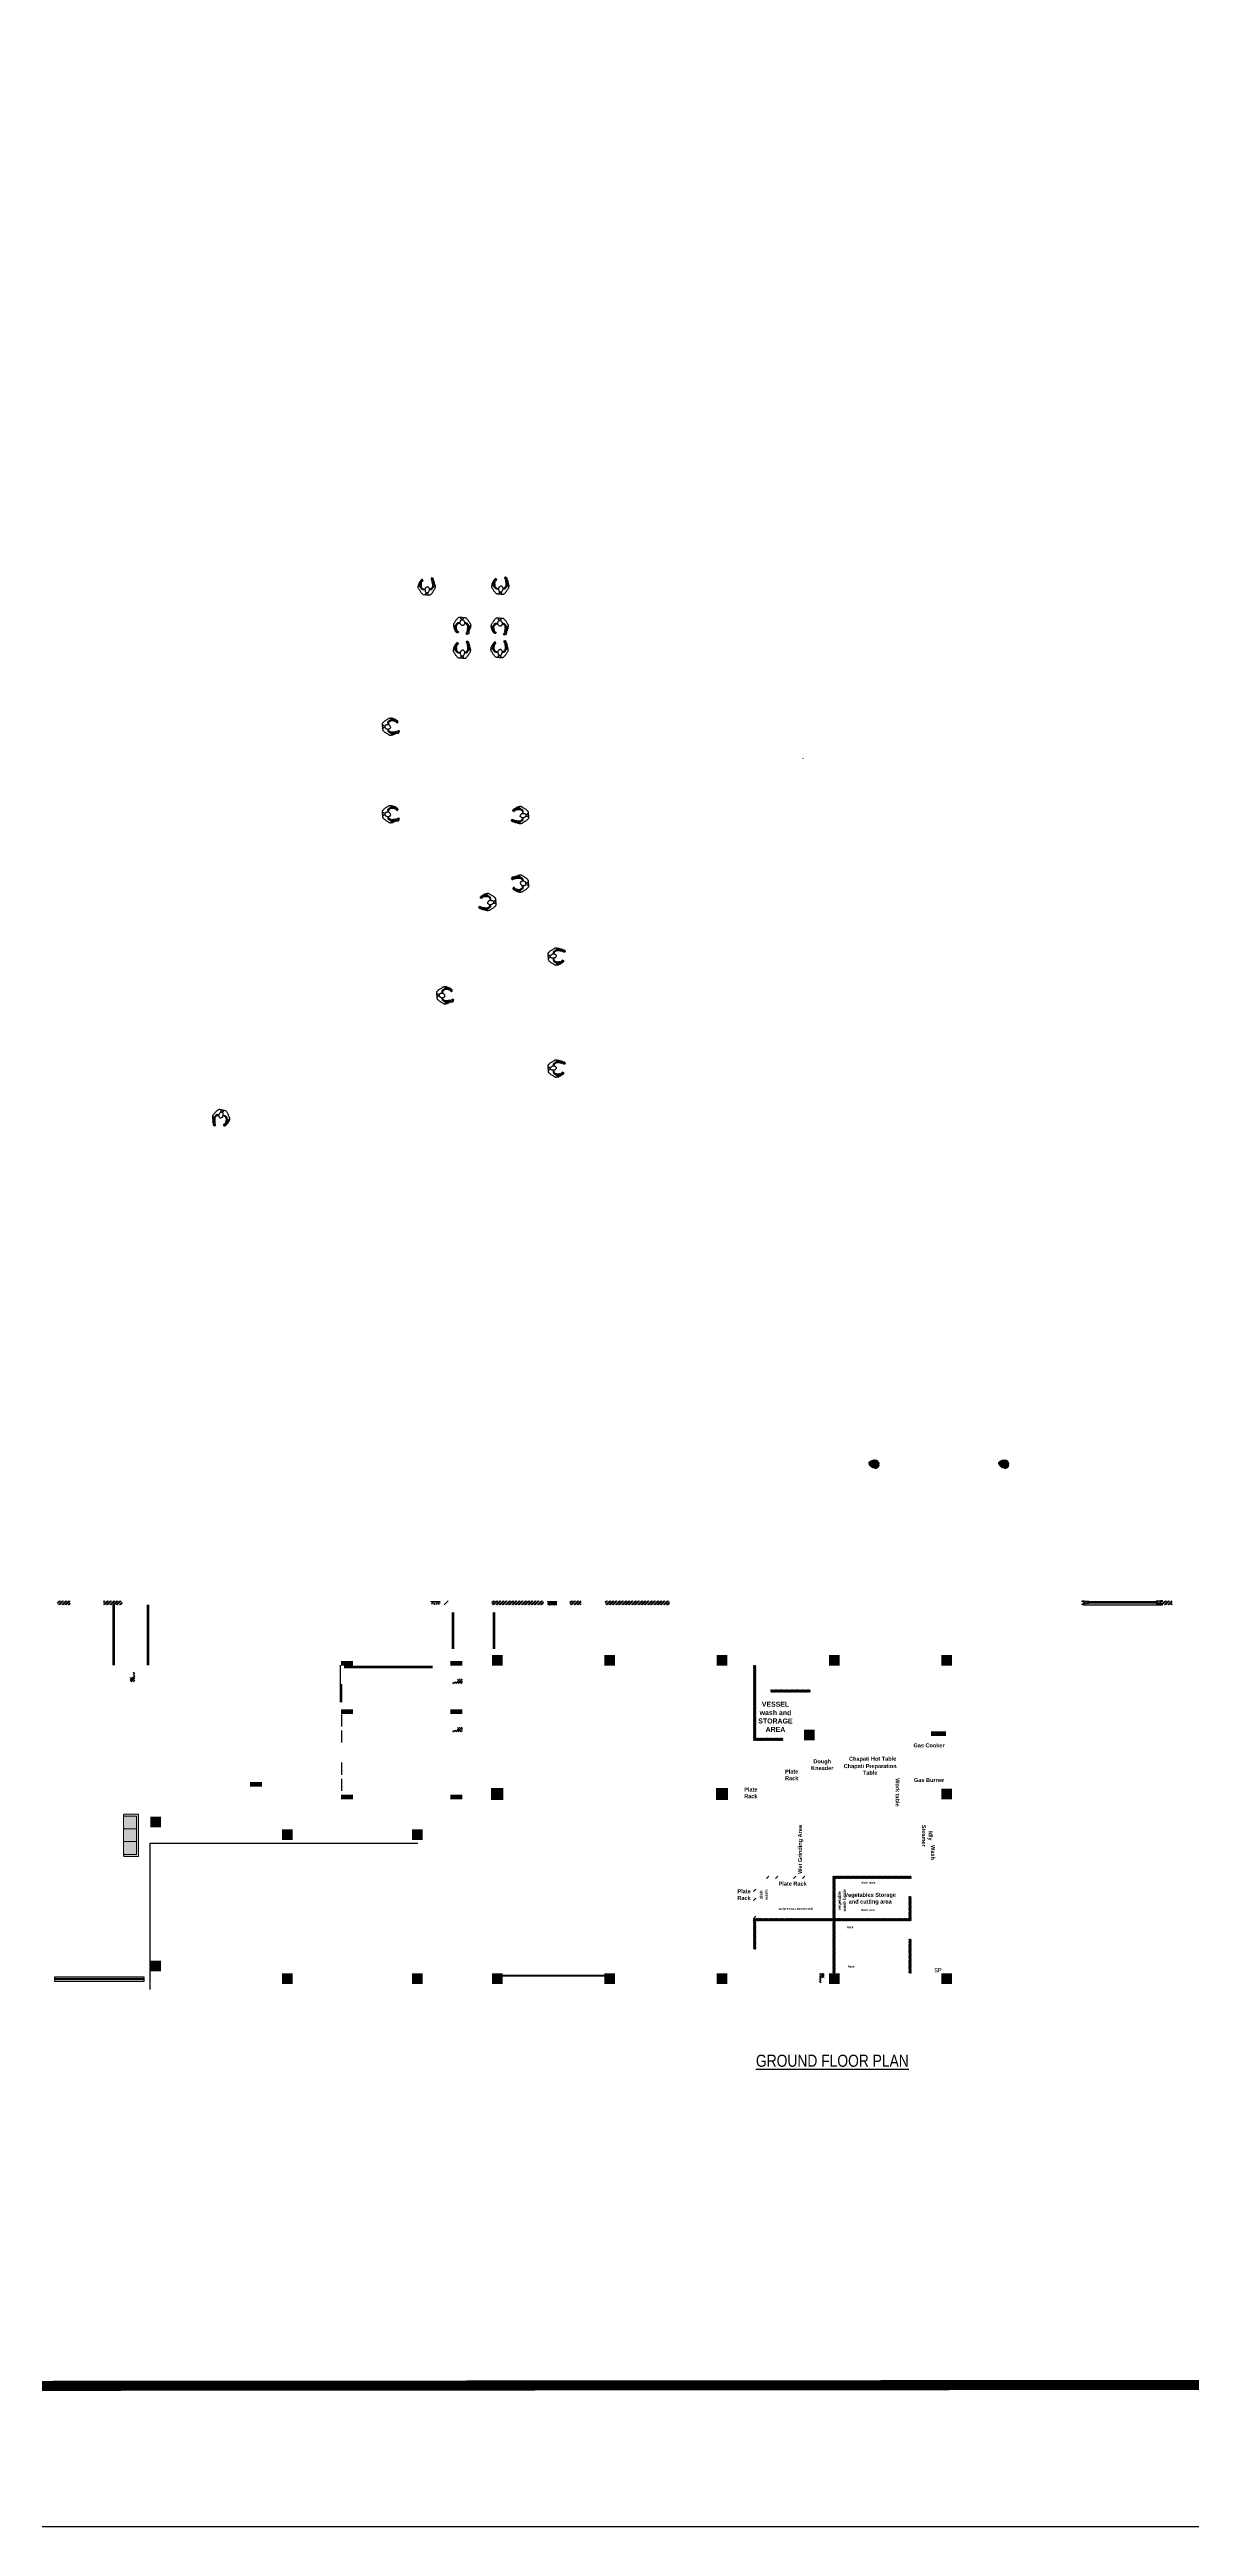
# Model space of a CAD drawing. Header units: feet. Extents: x -99009 to 3252343, y -11094690 to 9035152.
# Drawn here: x 1443116 to 1499888, y -1602159 to -1478993 of the extents above; entities that cross this region are included whole.
import ezdxf

# ---------------------------------------------------------------- set-up
doc = ezdxf.new("R2010")
doc.units = ezdxf.units.FT
for name, color, linetype, lineweight in [('ELEVATION', 2, 'Continuous', 25), ('Maßlinie', 1, 'Continuous', 0), ('PDF_Geometry', 7, 'Continuous', 0), ('PLOT', 1, 'Continuous', 15)]:
    doc.layers.add(name, color=color, linetype=linetype, lineweight=lineweight)
doc.layers.add('FURNITURE', color=7, linetype='Continuous', lineweight=13, true_color=0x595959)
doc.layers.add('HATCH RCC', color=7, linetype='Continuous', lineweight=15, true_color=0x4b4b4b)
for name, color, linetype in [('HATCH', 252, 'Continuous'), ('TEMPLATE', 3, 'Continuous'), ('TEXT', 30, 'Continuous'), ('TEXT DETAILS', 190, 'Continuous'), ('TEXT HEADING', 30, 'Continuous'), ('WALL DIMENSIONS', 40, 'Continuous'), ('WINDOW', 5, 'Continuous')]:
    doc.layers.add(name, color=color, linetype=linetype)
doc.layers.add('HATCH FURNITURE', color=7, linetype='Continuous', true_color=0xf3ece0)
doc.layers.add('HATCH WALL', color=7, linetype='Continuous', true_color=0x7d7d7d)
doc.styles.add('ARIAL NARROW', font='ARIALN.TTF')
doc.styles.get("Standard").update_dxf_attribs({"font": 'GOTHICB.TTF'})
pattern_1 = [(270, (1846000.78, -1481090.11), (12.5, -5e-15), [])]
pattern_2 = [(230, (1895652.37, -1482676.62), (-71.726018, 6.2752135), [7.5, -82.5]), (175, (1895652.37, -1482676.62), (13.875133, -75.219213), [6, -66]), (280.451444, (1895646.39, -1482676.095), (-57.850885, -68.943999), [6.374019, -70.114211]), (226.1842, (1895652.37, -1482696.62), (-106.724133, 16.551928), [11.25, -123.75]), (276.635635, (1895643.48, -1482695.24), (-93.466195, -97.41186), [9.561034, -105.171376]), (171.184164, (1895652.37, -1482696.62), (-93.466195, -97.41186), [9, -99]), (201, (1895642.37, -1482691.62), (-59.690705, 40.261889), [7.5, -82.5]), (146, (1895642.37, -1482691.62), (-24.331533, -72.515005), [6, -66]), (251.451445, (1895637.396, -1482688.26), (-84.022238, -32.253115), [6.374019, -70.114211]), (217.5, (1895652.37, -1482676.618), (-1.2159855, -33.2893854), [0, -65.2, 0, -67, 0, -66.25]), (187.5, (1895652.37, -1482676.618), (-26.3069537, -39.4411712), [0, -38.2, 0, -63.7, 0, -25.25]), (147.5, (1895674.67, -1482676.618), (-53.3822436, 2.2554872), [0, -25, 0, -78, 0, -103.5]), (137.5, (1895684.67, -1482676.62), (-58.318617, -10.010498), [0, -32.5, 0, -51.8, 0, -73.5])]
pattern_3 = [(45, (2036625.61, -1491313.71), (-79.549513, 79.549513), []), (45, (2036678.64, -1491313.71), (-79.549513, 79.549513), [])]
pattern_4 = [(45, (956242.8, -380370), (-673.5192, 673.5192), []), (45, (956691.9, -380370), (-673.5192, 673.5192), [])]

# ---------------------------------------------------------------- blocks, each defined once
blk = doc.blocks.new('CHANNEL')
for points in [[(-50, 100), (0, 100), (0, 0), (-200, 0), (-200, 100), (-150, 100)], [(-129, 50), (-171, 50)], [(-150, 71), (-150, 29)], [(-29, 50), (-71, 50)], [(-50, 71), (-50, 29)]]:
    blk.add_lwpolyline(points)
blk = doc.blocks.new('RS-2')
for points in [[(533906, 122804), (533706, 122804), (533706, 122904), (533906, 122904)], [(537256, 122804), (537456, 122804), (537456, 122904), (537256, 122904)]]:
    blk.add_lwpolyline(points)
blk.add_lwpolyline([(537356, 122829), (537356, 122879), (533806, 122879), (533806, 122829)], close=True)
at = {"layer": 'ELEVATION'}
blk.add_lwpolyline([(533681, 122735), (537481, 122735)], dxfattribs=at)
at = {"layer": 'ELEVATION', "rotation": 90.00000000000006}
blk.add_blockref('CHANNEL', (533681, 122935), dxfattribs=at)
at = {"layer": 'ELEVATION', "xscale": -1, "rotation": 270}
blk.add_blockref('CHANNEL', (537481, 122935), dxfattribs=at)
blk = doc.blocks.new('delnik')
for points in [[(354702, 179020), (354702, 179022), (354705, 179024), (354705, 179026), (354706, 179029), (354707, 179031), (354708, 179035), (354709, 179037), (354712, 179039), (354714, 179042), (354716, 179043), (354722, 179059), (354734, 179065), (354745, 179068), (354759, 179073), (354773, 179081), (354786, 179087), (354804, 179101), (354814, 179098), (354817, 179090), (354821, 179087), (354822, 179083), (354825, 179080), (354828, 179076), (354829, 179065), (354829, 179059), (354830, 179056), (354825, 179049), (354816, 179038), (354813, 179033), (354807, 179029), (354802, 179024), (354799, 179018), (354795, 179014), (354793, 179009), (354791, 179004), (354787, 179001), (354785, 178996), (354782, 178992), (354781, 178990), (354779, 178987), (354778, 178985), (354775, 178982), (354774, 178980), (354771, 178977), (354767, 178973), (354765, 178971), (354762, 178968), (354759, 178967), (354758, 178966), (354756, 178965), (354753, 178964), (354752, 178964), (354750, 178964), (354748, 178966), (354745, 178968), (354745, 178971), (354745, 178972), (354745, 178974), (354746, 178977), (354746, 178980), (354748, 178982), (354749, 178985), (354751, 178987), (354753, 178989), (354756, 178990), (354758, 178992), (354759, 178994), (354760, 178996), (354762, 178999), (354763, 179001), (354764, 179003), (354765, 179006), (354767, 179013), (354766, 179017), (354766, 179020), (354766, 179021), (354765, 179023), (354763, 179025), (354759, 179026), (354757, 179026), (354755, 179026), (354752, 179026), (354751, 179026), (354749, 179026), (354748, 179025), (354744, 179022), (354742, 179020), (354739, 179018), (354737, 179017), (354734, 179016), (354730, 179014), (354728, 179010), (354728, 179007), (354728, 179003), (354728, 179000), (354729, 178995), (354729, 178993), (354729, 178990), (354730, 178987), (354730, 178982), (354730, 178979), (354729, 178977), (354729, 178974), (354727, 178972), (354723, 178973), (354721, 178975), (354719, 178978), (354716, 178981), (354714, 178986), (354712, 178992), (354709, 178999), (354702, 179016), (354702, 179020), (354702, 179020)], [(354706, 179006), (354707, 179009), (354707, 179013), (354708, 179016), (354708, 179018), (354709, 179022), (354710, 179024), (354712, 179028), (354714, 179031), (354715, 179033), (354719, 179036), (354721, 179038), (354723, 179040), (354724, 179043), (354724, 179045)], [(354722, 179059), (354734, 179065), (354748, 179068), (354759, 179073), (354773, 179081), (354787, 179088), (354804, 179101), (354810, 179097), (354811, 179095), (354809, 179095), (354806, 179094), (354803, 179093), (354801, 179093), (354799, 179091), (354796, 179090), (354794, 179087), (354794, 179086), (354792, 179083), (354791, 179081), (354789, 179079), (354763, 179068), (354758, 179067), (354757, 179067), (354755, 179066), (354738, 179061), (354736, 179061), (354734, 179061), (354731, 179060), (354729, 179060), (354727, 179059), (354724, 179059), (354722, 179059), (354722, 179059)], [(354724, 179011), (354728, 179011), (354726, 179015)], [(354728, 178996), (354724, 178994)], [(354748, 179026), (354746, 179030)], [(354751, 178965), (354749, 178966), (354748, 178968), (354749, 178971), (354751, 178973), (354753, 178974), (354756, 178974), (354758, 178973), (354760, 178971), (354762, 178970), (354760, 178967), (354758, 178966), (354756, 178965), (354753, 178964), (354751, 178965), (354751, 178965), (354751, 178965)], [(354759, 178992), (354760, 178989)], [(354767, 179014), (354767, 179015), (354769, 179016), (354769, 179017), (354770, 179017)], [(354785, 179104), (354796, 179107), (354804, 179102), (354813, 179096), (354781, 179085), (354781, 179088), (354780, 179090), (354779, 179094), (354779, 179097), (354779, 179100), (354780, 179102), (354784, 179104), (354785, 179104), (354785, 179104)], [(354800, 179112), (354815, 179119), (354829, 179126), (354844, 179137), (354850, 179136), (354854, 179133), (354859, 179131), (354865, 179127), (354868, 179124), (354874, 179115), (354878, 179105), (354880, 179100), (354880, 179096), (354881, 179091), (354882, 179089), (354883, 179085), (354883, 179079), (354885, 179072), (354883, 179066), (354881, 179064), (354868, 179056), (354853, 179049), (354831, 179040), (354822, 179039), (354827, 179052), (354828, 179059), (354828, 179069), (354823, 179079), (354817, 179090), (354814, 179095), (354808, 179100), (354800, 179104), (354794, 179107), (354792, 179107), (354788, 179105), (354781, 179104), (354788, 179108), (354789, 179108), (354793, 179109), (354796, 179111), (354800, 179112), (354800, 179112)], [(354784, 179105), (354802, 179114), (354828, 179124), (354842, 179133), (354842, 179132), (354842, 179129), (354839, 179125), (354838, 179123), (354837, 179121), (354836, 179118), (354834, 179116), (354832, 179115), (354831, 179112), (354829, 179110), (354828, 179108), (354825, 179105), (354823, 179104), (354821, 179104), (354818, 179104), (354816, 179104), (354815, 179104), (354811, 179105), (354809, 179107), (354807, 179107), (354804, 179108), (354802, 179108), (354800, 179108), (354798, 179105), (354799, 179103), (354795, 179103), (354793, 179104), (354789, 179104), (354787, 179104), (354785, 179105), (354784, 179105), (354784, 179105)], [(354792, 179010), (354801, 179022), (354814, 179042), (354822, 179045), (354802, 179023), (354794, 179014), (354792, 179010), (354792, 179010)], [(355473, 178783), (355473, 178783), (355469, 178734), (355473, 178680), (355470, 178627), (355469, 178621), (355467, 178616), (355459, 178604), (355451, 178591), (355431, 178569), (355406, 178547), (355382, 178526), (355358, 178505), (355330, 178482), (355301, 178463), (355269, 178447), (355238, 178430), (355215, 178414), (355192, 178398), (355168, 178382), (355156, 178370), (355144, 178366), (355122, 178362), (355100, 178359), (355079, 178353), (355063, 178352), (355050, 178353), (355031, 178360), (355012, 178369), (355006, 178370), (354999, 178370), (354980, 178369), (354965, 178370), (354955, 178370), (354948, 178376), (354943, 178381), (354941, 178388), (354921, 178398), (354916, 178401), (354908, 178402), (354889, 178404), (354867, 178406), (354862, 178410), (354856, 178420), (354855, 178433), (354853, 178445), (354851, 178456), (354853, 178468), (354856, 178482), (354860, 178493), (354862, 178505), (354862, 178505)], [(355473, 178783), (355473, 178784), (355469, 178833), (355473, 178886), (355470, 178940), (355469, 178946), (355467, 178950), (355459, 178963), (355451, 178976), (355431, 178998), (355406, 179020), (355382, 179041), (355358, 179062), (355330, 179085), (355301, 179104), (355269, 179120), (355238, 179137), (355215, 179152), (355192, 179169), (355168, 179185), (355156, 179196), (355144, 179201), (355122, 179205), (355100, 179208), (355079, 179214), (355063, 179215), (355050, 179214), (355031, 179207), (355012, 179198), (355006, 179196), (354999, 179196), (354980, 179198), (354965, 179196), (354955, 179196), (354948, 179191), (354943, 179186), (354941, 179179), (354921, 179169), (354916, 179166), (354908, 179165), (354889, 179163), (354867, 179160), (354862, 179157), (354856, 179147), (354855, 179134), (354855, 179133)], [(354884, 178511), (354891, 178511), (354898, 178510), (354905, 178510), (354909, 178509), (354915, 178507), (354923, 178505), (354954, 178499), (354977, 178502), (355000, 178504), (355030, 178500), (355041, 178500), (355048, 178504), (355055, 178507), (355063, 178510), (355071, 178509), (355079, 178507), (355098, 178522), (355112, 178540), (355135, 178555), (355156, 178571), (355172, 178604), (355182, 178644), (355189, 178644), (355199, 178643), (355199, 178626), (355199, 178613), (355203, 178591), (355206, 178572), (355201, 178554), (355188, 178535), (355175, 178524), (355163, 178514), (355136, 178499), (355121, 178492), (355107, 178482), (355093, 178473), (355079, 178463), (355069, 178453), (355062, 178441), (355055, 178430), (355050, 178418), (355043, 178410), (355037, 178404), (355029, 178402), (355016, 178406), (355014, 178411), (355019, 178418), (355023, 178425), (355027, 178432), (355031, 178437), (355034, 178444), (355038, 178449), (355042, 178456), (355045, 178462), (355048, 178468), (355042, 178471), (355036, 178474), (355022, 178474), (355012, 178474), (355004, 178471), (354995, 178466), (354988, 178453), (354983, 178447), (354977, 178441), (354969, 178433), (354958, 178427), (354949, 178420), (354950, 178442), (354954, 178459), (354962, 178473), (354980, 178485), (354965, 178488), (354950, 178490), (354929, 178491), (354923, 178486), (354912, 178478), (354893, 178467), (354886, 178471), (354879, 178467), (354875, 178467), (354872, 178474), (354877, 178493), (354871, 178503), (354864, 178504), (354860, 178505), (354867, 178507), (354872, 178509), (354879, 178510), (354884, 178511), (354884, 178511)], [(354862, 178505), (354868, 178503), (354929, 178490), (354955, 178490), (354980, 178485), (354962, 178473), (354954, 178460), (354950, 178442), (354949, 178420), (354969, 178433), (354986, 178450), (355000, 178470), (355021, 178475), (355036, 178474), (355049, 178468), (355044, 178460), (355040, 178453), (355035, 178445), (355031, 178438), (355028, 178419), (355033, 178412), (355030, 178414), (355037, 178412), (355049, 178418), (355058, 178437), (355070, 178453), (355087, 178470), (355109, 178483), (355156, 178522), (355193, 178567), (355199, 178596), (355200, 178644), (355200, 178646)], [(354873, 179058), (354879, 179057), (354884, 179056), (354884, 179056)], [(354884, 179056), (354891, 179056), (354898, 179057), (354905, 179057), (354909, 179058), (354915, 179059), (354923, 179062), (354954, 179068), (354977, 179065), (355000, 179063), (355030, 179066), (355041, 179066), (355048, 179063), (355055, 179059), (355063, 179057), (355071, 179058), (355079, 179059), (355098, 179044), (355112, 179027), (355135, 179012), (355156, 178996), (355172, 178963), (355182, 178922), (355189, 178922), (355199, 178924), (355199, 178941), (355199, 178954), (355203, 178976), (355206, 178994), (355201, 179013), (355188, 179032), (355175, 179043), (355163, 179053), (355136, 179068), (355121, 179075), (355107, 179085), (355093, 179094), (355079, 179104), (355069, 179114), (355062, 179126), (355055, 179137), (355050, 179149), (355043, 179157), (355037, 179163), (355029, 179165), (355016, 179160), (355014, 179156), (355019, 179149), (355023, 179142), (355027, 179135), (355031, 179130), (355034, 179123), (355038, 179118), (355042, 179111), (355045, 179105), (355048, 179099), (355042, 179095), (355036, 179093), (355022, 179093), (355012, 179093), (355004, 179095), (354995, 179101), (354988, 179114), (354983, 179120), (354977, 179126), (354969, 179134), (354958, 179140), (354949, 179147), (354950, 179124), (354954, 179108), (354962, 179094), (354980, 179082), (354965, 179079), (354950, 179077), (354929, 179076), (354923, 179080), (354912, 179088), (354893, 179100), (354886, 179095), (354880, 179100)], [(354884, 179067), (354929, 179077), (354955, 179077), (354980, 179082), (354962, 179094), (354954, 179107), (354950, 179124), (354949, 179147), (354969, 179134), (354986, 179116), (355000, 179097), (355021, 179092), (355036, 179093), (355049, 179099), (355044, 179107), (355040, 179114), (355035, 179122), (355031, 179129), (355028, 179148), (355033, 179155), (355030, 179152), (355037, 179155), (355049, 179149), (355058, 179130), (355070, 179114), (355087, 179097), (355109, 179084), (355156, 179044), (355193, 179000), (355199, 178971), (355200, 178922), (355198, 178873)], [(355135, 178856), (355147, 178865), (355161, 178870), (355192, 178873), (355223, 178871), (355254, 178870), (355279, 178864), (355290, 178861), (355304, 178858), (355316, 178852), (355324, 178848), (355332, 178839), (355341, 178828), (355346, 178814), (355350, 178801), (355352, 178787), (355354, 178771), (355353, 178756), (355351, 178741), (355347, 178728), (355340, 178715), (355329, 178706), (355312, 178695), (355284, 178678), (355272, 178672), (355254, 178664), (355243, 178657), (355236, 178654), (355225, 178649), (355202, 178646), (355179, 178647), (355156, 178652), (355136, 178662), (355127, 178670), (355117, 178682), (355095, 178695), (355084, 178706), (355076, 178712), (355070, 178720), (355067, 178727), (355066, 178736), (355078, 178777), (355091, 178802), (355101, 178815), (355113, 178829), (355124, 178845), (355135, 178856), (355135, 178856)], [(355469, 178874), (355467, 178871), (355464, 178869), (355460, 178867), (355455, 178863), (355449, 178860), (355444, 178856), (355437, 178853), (355430, 178850), (355424, 178847), (355417, 178844), (355411, 178840), (355405, 178838), (355401, 178835), (355397, 178834), (355394, 178833), (355391, 178832), (355396, 178833), (355398, 178833), (355402, 178833), (355405, 178834), (355410, 178834), (355413, 178835), (355418, 178835), (355421, 178837), (355426, 178837), (355430, 178838), (355433, 178838), (355437, 178838), (355440, 178839), (355442, 178839), (355444, 178839), (355446, 178839), (355448, 178839), (355452, 178840), (355455, 178841), (355459, 178842), (355461, 178845), (355462, 178846), (355464, 178848), (355466, 178850), (355467, 178853), (355468, 178855), (355468, 178859), (355469, 178861), (355469, 178864), (355469, 178867), (355469, 178870), (355469, 178874), (355469, 178874)], [(355469, 178693), (355467, 178695), (355464, 178698), (355460, 178700), (355455, 178704), (355449, 178707), (355444, 178711), (355437, 178714), (355430, 178716), (355424, 178720), (355417, 178723), (355411, 178727), (355405, 178729), (355401, 178731), (355397, 178733), (355394, 178734), (355391, 178735), (355396, 178734), (355398, 178734), (355402, 178734), (355405, 178733), (355410, 178733), (355413, 178731), (355418, 178731), (355421, 178730), (355426, 178730), (355430, 178729), (355433, 178729), (355437, 178729), (355440, 178728), (355442, 178728), (355444, 178728), (355446, 178728), (355448, 178728), (355452, 178727), (355455, 178726), (355459, 178724), (355461, 178722), (355462, 178721), (355464, 178719), (355466, 178716), (355467, 178714), (355468, 178712), (355468, 178708), (355469, 178706), (355469, 178702), (355469, 178700), (355469, 178697), (355469, 178693), (355469, 178693)], [(354626, 178548), (354629, 178549), (354639, 178547), (354653, 178545), (354667, 178543), (354680, 178545), (354680, 178548), (354667, 178551), (354655, 178554), (354647, 178557), (354645, 178561), (354646, 178563), (354649, 178571), (354654, 178572), (354661, 178570), (354676, 178569), (354694, 178567), (354712, 178560), (354688, 178459), (354681, 178454), (354676, 178456), (354670, 178460), (354665, 178464), (354660, 178468), (354656, 178474), (354658, 178484), (354658, 178486), (354648, 178492), (354644, 178496), (354639, 178499), (354637, 178504), (354638, 178512), (354642, 178513), (354648, 178514), (354661, 178514), (354662, 178519), (354663, 178522), (354658, 178524), (354651, 178525), (354645, 178528), (354632, 178531), (354625, 178534), (354624, 178536), (354624, 178540), (354626, 178548), (354626, 178548)], [(354678, 178536), (354688, 178545), (354688, 178553), (354692, 178560), (354697, 178562), (354712, 178560), (354714, 178557), (354717, 178555), (354719, 178554), (354721, 178554), (354724, 178553), (354727, 178551), (354731, 178550), (354747, 178541), (354762, 178531), (354783, 178514), (354776, 178497), (354769, 178479), (354764, 178462), (354761, 178442), (354740, 178447), (354727, 178450), (354709, 178452), (354695, 178453), (354690, 178453), (354687, 178453), (354682, 178453), (354678, 178455), (354669, 178464), (354667, 178470), (354668, 178476), (354671, 178482), (354666, 178493), (354666, 178503), (354667, 178511), (354671, 178515), (354675, 178520), (354673, 178526), (354675, 178532), (354678, 178536), (354678, 178536)], [(354833, 178418), (354840, 178416), (354847, 178414), (354853, 178414), (354857, 178418), (354856, 178423), (354855, 178428), (354853, 178434), (354851, 178440), (354851, 178447), (354851, 178452), (354851, 178459), (354851, 178464), (354853, 178471), (354854, 178475), (354855, 178481), (354856, 178486), (354858, 178492), (354858, 178493), (354858, 178493), (354858, 178493), (354860, 178497), (354860, 178503), (354851, 178504), (354849, 178506), (354842, 178509), (354836, 178509), (354828, 178506), (354820, 178505), (354808, 178507), (354804, 178510), (354799, 178512), (354793, 178514), (354788, 178515), (354785, 178514), (354783, 178512), (354781, 178509), (354777, 178499), (354774, 178491), (354770, 178482), (354768, 178474), (354766, 178464), (354763, 178455), (354762, 178446), (354762, 178444), (354761, 178441), (354761, 178438), (354762, 178434), (354766, 178433), (354768, 178433), (354771, 178433), (354776, 178433), (354778, 178434), (354781, 178433), (354783, 178433), (354791, 178433), (354797, 178432), (354804, 178430), (354810, 178428), (354815, 178426), (354821, 178424), (354827, 178421), (354829, 178420), (354832, 178419), (354833, 178418), (354833, 178418)], [(354857, 178496), (354853, 178503), (354846, 178507), (354843, 178509), (354840, 178509), (354831, 178507), (354822, 178506), (354813, 178506), (354805, 178509), (354800, 178512), (354795, 178514), (354789, 178514), (354784, 178512), (354788, 178520), (354791, 178522), (354798, 178522), (354805, 178520), (354814, 178519), (354824, 178519), (354833, 178519), (354841, 178518), (354850, 178514), (354857, 178510), (354860, 178503), (354857, 178496), (354857, 178496)]]:
    blk.add_lwpolyline(points)
blk = doc.blocks.new('25')
at = {"layer": 'HATCH FURNITURE'}
h = blk.add_hatch(color=256, dxfattribs=at)
h.dxf.hatch_style = 1
h.paths.add_polyline_path([(0, -950), (-600, -950, 0.4142136), (-650, -1000, 0.4142136), (-600, -1050), (100, -1050), (100, 1050), (-600, 1050, 0.4142136), (-650, 1000, 0.4142136), (-600, 950), (0, 950), (0, 317), (0, -317)])
h.paths.add_polyline_path([(0, 950), (-600, 950, 0.4142136), (-650, 900), (-650, 367, 0.4142136), (-600, 317), (0, 317)])
h.paths.add_polyline_path([(0, 317), (-600, 317, 0.4142136), (-650, 267), (-650, -267, 0.4142136), (-600, -317), (0, -317)])
h.paths.add_polyline_path([(0, -317), (-600, -317, 0.4142136), (-650, -367), (-650, -900, 0.4142136), (-600, -950), (0, -950)])
at = {"layer": 'FURNITURE', "ltscale": 30}
for points in [[(100, -1050), (100, 1050), (-600, 1050, 0.4142136), (-650, 1000), (-650, 1000, 0.4142136), (-600, 950), (0, 950), (0, -950)], [(0, 950), (0, -950), (-600, -950, 0.4142136), (-650, -1000), (-650, -1000, 0.4142136), (-600, -1050), (100, -1050), (100, 974)]]:
    blk.add_lwpolyline(points, format="xyb", dxfattribs=at)
for points in [[(0, 317), (-600, 317, -0.4142136), (-650, 367), (-650, 900, -0.4142136), (-600, 950), (0, 950)], [(0, -317), (-600, -317, -0.4142136), (-650, -267), (-650, 267, -0.4142136), (-600, 317), (0, 317)], [(0, -950), (-600, -950, -0.4142136), (-650, -900), (-650, -367, -0.4142136), (-600, -317), (0, -317)]]:
    blk.add_lwpolyline(points, format="xyb", close=True, dxfattribs=at)

msp = doc.modelspace()

# ---------------------------------------------------------------- hatches: boundary and pattern name
at = {"layer": 'HATCH'}
h = msp.add_hatch(dxfattribs=at)
h.set_pattern_fill('ANSI31', color=256, scale=100, angle=135)
h.set_pattern_definition(pattern_1)
h.paths.add_polyline_path([(1462081.26414, -1556176.14457), (1462531.26414, -1556176.14457), (1462531.26414, -1556151.14457), (1462081.26414, -1556151.14457)])
h = msp.add_hatch(dxfattribs=at)
h.set_pattern_fill('ANSI31', color=256, scale=100, angle=45)
h.set_pattern_definition(pattern_1)
h.paths.add_polyline_path([(1468331.26414, -1556176.14457), (1467881.26414, -1556176.14457), (1467881.26414, -1556151.14457), (1468331.26414, -1556151.14457)])
h = msp.add_hatch(dxfattribs=at)
h.set_pattern_fill('ANSI31', color=256, scale=500)
h.set_pattern_definition([(45, (1490064.7, -1185909.746), (-44.194174, 44.194174), [])])
h.paths.add_polyline_path([(1447124.01008, -1560163.57056), (1447361.52386, -1560163.57056), (1447361.52386, -1559674.65899), (1447274.01008, -1559674.65899), (1447274.01008, -1559928.59119), (1447124.01008, -1559928.59119)])
h = msp.add_hatch(dxfattribs=at)
h.set_pattern_fill('ANSI31', color=256, scale=500, angle=270)
h.set_pattern_definition([(135, (1089387.25, -1517372.455), (-44.194174, -44.194174), [])])
h.paths.add_polyline_path([(1463641.07363, -1560013.14788), (1463641.07363, -1560250.66165), (1463152.16205, -1560250.66165), (1463152.16205, -1560163.14788), (1463406.09425, -1560163.14788), (1463406.09425, -1560013.14788)])
h = msp.add_hatch(dxfattribs=at)
h.set_pattern_fill('ANSI31', color=256, scale=500, angle=270)
h.set_pattern_definition([(135, (1089387.25, -1519772.45), (-44.194174, -44.194174), [])])
h.paths.add_polyline_path([(1463641.07363, -1562413.14227), (1463641.07363, -1562650.65604), (1463152.16205, -1562650.65604), (1463152.16205, -1562563.14227), (1463406.09425, -1562563.14227), (1463406.09425, -1562413.14227)])
h = msp.add_hatch(dxfattribs=at)
h.set_pattern_fill('ANSI31', color=256, scale=500, angle=180)
h.set_pattern_definition([(225, (1438692.485, -1948276.675), (44.194174, -44.194174), [])])
h.paths.add_polyline_path([(1481633.17769, -1574646.26884), (1481395.66391, -1574646.26884), (1481395.66391, -1575135.18042), (1481483.17769, -1575135.18042), (1481483.17769, -1574881.24822), (1481633.17769, -1574881.24822)])
at = {"layer": 'HATCH WALL'}
h = msp.add_hatch(dxfattribs=at)
h.set_pattern_fill('ANSI32', color=252, scale=300)
h.set_pattern_definition(pattern_3)
h.paths.add_polyline_path([(1443518.35922, -1556126.07809), (1444137.92794, -1556126.07809), (1444137.92794, -1556326.09856), (1443518.35922, -1556326.09856)])
h.paths.add_polyline_path([(1445798.00932, -1556326.09856), (1446718.50932, -1556326.12156), (1446718.50932, -1556126.16757), (1445798.00932, -1556126.14457)])
h = msp.add_hatch(dxfattribs=at)
h.set_pattern_fill('ANSI32', color=256, scale=300, angle=360, style=0)
h.set_pattern_definition([(45, (956242.8, -380370), (-2020.5576, 2020.5576), []), (45, (957590, -380370), (-2020.5576, 2020.5576), [])])
edge = h.paths.add_edge_path()
edge.add_line((1463306.09425, -1556326.14457), (1463306.09425, -1556126.14457))
edge.add_line((1463306.09425, -1556126.15215), (1462731.26414, -1556126.14457))
edge.add_line((1462731.26414, -1556126.14457), (1462731.26414, -1556326.14457))
edge.add_line((1462731.26414, -1556326.14457), (1463306.09425, -1556326.14457))
h = msp.add_hatch(dxfattribs=at)
h.set_pattern_fill('ANSI32', color=256, scale=300, angle=360, style=0)
h.set_pattern_definition([(45, (2461894.9, -1566352.34), (-79.549513, 79.549513), []), (45, (2461947.93, -1566352.34), (-79.549513, 79.549513), [])])
h.paths.add_polyline_path([(1467681.26414, -1556126.14457), (1465106.09425, -1556126.14457), (1465106.09425, -1556326.14457), (1467681.26414, -1556326.14457)])
h = msp.add_hatch(dxfattribs=at)
h.set_pattern_fill('ANSI32', color=252, scale=300)
h.set_pattern_definition(pattern_3)
h.paths.add_polyline_path([(1469541.13112, -1556326.09856), (1468981.25998, -1556326.09856), (1468981.25998, -1556126.03208), (1469541.13112, -1556126.03208)])
h.paths.add_polyline_path([(1473931.09842, -1556326.09856), (1470741.13112, -1556326.09856), (1470741.13112, -1556126.03208), (1473931.09842, -1556126.03208)])
h = msp.add_hatch(dxfattribs=at)
h.set_pattern_fill('ANSI32', color=256, scale=300, style=0)
h.set_pattern_definition([(45, (1417594.09, -1429818.1), (-79.54951, 79.54951), []), (45, (1417647.13, -1429818.1), (-79.54951, 79.54951), [])])
h.paths.add_polyline_path([(1498456.09425, -1556326.09856), (1498931.01347, -1556326.03207), (1498931.01347, -1556126.03207), (1498456.09425, -1556126.09856)])
at = {"layer": 'HATCH WALL', "true_color": 0xff2929}
h = msp.add_hatch(dxfattribs=at)
h.set_pattern_fill('ANSI32', color=20, scale=100)
h.set_pattern_definition([(45, (1220652.822, -1324146.27), (-26.5165043, 26.5165043), []), (45, (1220670.5, -1324146.27), (-26.5165043, 26.5165043), [])])
h.paths.add_polyline_path([(1482175.83838, -1572051.16672), (1485960.77825, -1572051.16428), (1485960.77417, -1571936.16428), (1485960.78156, -1570835.99932), (1485845.78156, -1570835.99932), (1485845.77417, -1571936.16435), (1482175.83838, -1571936.16672), (1482175.83838, -1569936.2136), (1485960.77478, -1569936.22666), (1485960.77478, -1569821.22666), (1482060.83838, -1569821.2132), (1482060.83838, -1571936.16703), (1478115.40269, -1571936.16506), (1478115.39533, -1573451.15228), (1478230.39812, -1573451.15228), (1478230.40493, -1572051.1651), (1482060.83838, -1572051.16703), (1482060.83838, -1574651.14899), (1482175.83838, -1574651.14899)])
h.paths.add_polyline_path([(1485961.09576, -1572951.27343), (1485846.09576, -1572951.27343), (1485846.11278, -1574651.21921), (1485961.08776, -1574651.23141)])
h.paths.add_polyline_path([(1478230.40398, -1562955.90285), (1478230.41208, -1559350.98825), (1478115.41208, -1559350.98825), (1478115.39841, -1563070.90285), (1478230.39841, -1563070.90285), (1478230.40372, -1563070.90285), (1479581.14703, -1563070.91855), (1479581.14703, -1562955.91855)])
h.paths.add_polyline_path([(1480931.4741, -1560666.13225), (1480931.47481, -1560551.13225), (1478980.68119, -1560551.11148), (1478980.68119, -1560666.11148)])
h = msp.add_hatch(dxfattribs=at)
h.set_pattern_fill('ANSI32', color=20, scale=100)
h.set_pattern_definition(pattern_4)
edge = h.paths.add_edge_path()
edge.add_line((1478230.40258, -1571936.15896), (1478230.41058, -1569821.19978))
edge.add_line((1478230.41058, -1569821.19978), (1478115.41058, -1569821.19978))
edge.add_line((1478115.41058, -1569821.19978), (1478115.4276, -1571936.15286))
edge.add_line((1478115.4276, -1571936.15286), (1478115.40269, -1571936.15286))
edge.add_line((1478115.40269, -1571936.15286), (1478230.40258, -1571936.16506))
edge.add_line((1478230.40258, -1571936.16506), (1478230.42698, -1571936.16506))
h = msp.add_hatch(dxfattribs=at)
h.set_pattern_fill('ANSI32', color=20, scale=100)
h.set_pattern_definition(pattern_4)
edge = h.paths.add_edge_path()
edge.add_line((1480860.83837, -1569821.20778), (1478230.41058, -1569821.19978))
edge.add_line((1478230.41058, -1569821.19978), (1478230.41058, -1569936.19978))
edge.add_line((1478230.41058, -1569936.19978), (1480860.82617, -1569936.18809))
at = {"layer": 'Maßlinie', "lineweight": -2}
h = msp.add_hatch(dxfattribs=at)
h.set_pattern_fill('AR-PARQ1', color=187, scale=5, angle=270)
h.set_pattern_definition([(360, (1504370.483, -1475903.69), (60, 60), [60, -60]), (360, (1504370.483, -1475913.69), (60, 60), [60, -60]), (360, (1504370.483, -1475923.69), (60, 60), [60, -60]), (360, (1504370.483, -1475933.69), (60, 60), [60, -60]), (360, (1504370.483, -1475943.69), (60, 60), [60, -60]), (360, (1504370.483, -1475953.69), (60, 60), [60, -60]), (360, (1504370.483, -1475963.69), (60, 60), [60, -60]), (270, (1504430.483, -1475903.69), (-60, -60), [60, -60]), (270, (1504440.483, -1475903.69), (-60, -60), [60, -60]), (270, (1504450.483, -1475903.69), (-60, -60), [60, -60]), (270, (1504460.483, -1475903.69), (-60, -60), [60, -60]), (270, (1504470.483, -1475903.69), (-60, -60), [60, -60]), (270, (1504480.483, -1475903.69), (-60, -60), [60, -60]), (270, (1504490.483, -1475903.69), (-60, -60), [60, -60])])
edge = h.paths.add_edge_path()
edge.add_spline(control_points=[(1483878.18221, -1549373.25096), (1483927.26691, -1549424.83575), (1484032.35769, -1549535.27922), (1484364.11171, -1549562.82716), (1484369.09928, -1549135.58122), (1484051.20647, -1549094.34993), (1483787.72182, -1549254.85099), (1483862.10251, -1549352.20489), (1483878.18221, -1549373.25096)], knot_values=[0, 0, 0, 0, 214.8577025376, 460.0121905542, 766.9074045538, 1038.4067880721, 1304.2597846117, 1377.5833442178, 1377.5833442178, 1377.5833442178, 1377.5833442178], degree=3, periodic=0)
h = msp.add_hatch(dxfattribs=at)
h.set_pattern_fill('AR-PARQ1', color=187, scale=5, angle=270)
h.set_pattern_definition([(360, (1510820.483, -1475903.69), (60, 60), [60, -60]), (360, (1510820.483, -1475913.69), (60, 60), [60, -60]), (360, (1510820.483, -1475923.69), (60, 60), [60, -60]), (360, (1510820.483, -1475933.69), (60, 60), [60, -60]), (360, (1510820.483, -1475943.69), (60, 60), [60, -60]), (360, (1510820.483, -1475953.69), (60, 60), [60, -60]), (360, (1510820.483, -1475963.69), (60, 60), [60, -60]), (270, (1510880.483, -1475903.69), (-60, -60), [60, -60]), (270, (1510890.483, -1475903.69), (-60, -60), [60, -60]), (270, (1510900.483, -1475903.69), (-60, -60), [60, -60]), (270, (1510910.483, -1475903.69), (-60, -60), [60, -60]), (270, (1510920.483, -1475903.69), (-60, -60), [60, -60]), (270, (1510930.483, -1475903.69), (-60, -60), [60, -60]), (270, (1510940.483, -1475903.69), (-60, -60), [60, -60])])
edge = h.paths.add_edge_path()
edge.add_spline(control_points=[(1490328.18221, -1549373.25096), (1490377.26691, -1549424.83575), (1490482.35769, -1549535.27922), (1490814.11171, -1549562.82716), (1490819.09928, -1549135.58122), (1490501.20647, -1549094.34993), (1490237.72182, -1549254.85099), (1490312.10251, -1549352.20489), (1490328.18221, -1549373.25096)], knot_values=[0, 0, 0, 0, 214.8577025376, 460.0121905542, 766.9074045538, 1038.4067880721, 1304.2597846117, 1377.5833442178, 1377.5833442178, 1377.5833442178, 1377.5833442178], degree=3, periodic=0)
at = {"layer": 'PDF_Geometry', "lineweight": 25}
h = msp.add_hatch(dxfattribs=at)
h.set_pattern_fill('ANSI31', color=187)
h.set_pattern_definition([(45, (1484655.29096, -1517498.4957), (-0.0883883476, 0.0883883476), [])])
h.paths.add_polyline_path([(1480581.47604, -1514018.00152), (1480581.47604, -1514022.00152), (1480585.47604, -1514022.00152)])
h.paths.add_polyline_path([(1480581.47604, -1514242.00152), (1480585.47604, -1514238.00152), (1480581.47604, -1514238.00152)])
h = msp.add_hatch(dxfattribs=at)
h.set_pattern_fill('ANSI31', color=187)
h.set_pattern_definition([(45, (1484655.29096, -1523648.4957), (-0.0883883476, 0.0883883476), [])])
h.paths.add_polyline_path([(1480581.47604, -1520168.00152), (1480581.47604, -1520172.00152), (1480585.47604, -1520172.00152)])
h.paths.add_polyline_path([(1480581.47604, -1520392.00152), (1480585.47604, -1520388.00152), (1480581.47604, -1520388.00152)])
at = {"layer": 'WALL DIMENSIONS'}
h = msp.add_hatch(dxfattribs=at)
h.set_pattern_fill('AR-CONC', color=252, scale=10, angle=180)
h.set_pattern_definition(pattern_2)
h.paths.add_polyline_path([(1462531.26414, -1556326.14457), (1462081.26414, -1556326.14457), (1462081.26414, -1556176.14457), (1462531.26414, -1556176.14457)])
h = msp.add_hatch(dxfattribs=at)
h.set_pattern_fill('AR-CONC', color=252, scale=10)
h.set_pattern_definition(pattern_2)
h.paths.add_polyline_path([(1467881.26414, -1556326.14457), (1468331.26414, -1556326.14457), (1468331.26414, -1556176.14457), (1467881.26414, -1556176.14457)])

# ---------------------------------------------------------------- linework, layer by layer
at = {"layer": 'HATCH RCC', "linetype": 'Continuous'}
for points in [[(1457600.28066, -1559351.13755), (1457600.28066, -1559121.13755), (1458200.28066, -1559351.13755)], [(1458200.28066, -1559351.13755), (1457600.28066, -1559121.13755), (1458200.28066, -1559121.13755)], [(1463036.09425, -1559351.14788), (1463036.09425, -1559121.14788), (1463636.09425, -1559351.14788)], [(1463636.09425, -1559351.14788), (1463036.09425, -1559121.14788), (1463636.09425, -1559121.14788)], [(1465106.09425, -1559351.05131), (1465106.09425, -1558821.05131), (1465636.09425, -1559351.05131)], [(1465636.09425, -1559351.05131), (1465106.09425, -1558821.05131), (1465636.09425, -1558821.05131)], [(1470694.84263, -1559351.05131), (1470694.84263, -1558821.05131), (1471224.84263, -1559351.05131)], [(1471224.84263, -1559351.05131), (1470694.84263, -1558821.05131), (1471224.84263, -1558821.05131)], [(1476283.59101, -1559351.1244), (1476283.59101, -1558821.1244), (1476813.59101, -1559351.1244)], [(1476813.59101, -1559351.1244), (1476283.59101, -1558821.1244), (1476813.59101, -1558821.1244)], [(1481872.33938, -1559351.10689), (1481872.33938, -1558821.10689), (1482402.33938, -1559351.10689)], [(1482402.33938, -1559351.10689), (1481872.33938, -1558821.10689), (1482402.33938, -1558821.10689)], [(1487461.08776, -1559351.05131), (1487461.08776, -1558821.05131), (1487991.08776, -1559351.05131)], [(1487991.08776, -1559351.05131), (1487461.08776, -1558821.05131), (1487991.08776, -1558821.05131)], [(1457600.28069, -1561751.13756), (1457600.28069, -1561521.13756), (1458200.28069, -1561751.13756)], [(1458200.28069, -1561751.13756), (1457600.28069, -1561521.13756), (1458200.28069, -1561521.13756)], [(1463036.09425, -1561751.13756), (1463036.09425, -1561521.13756), (1463636.09425, -1561751.13756)], [(1463636.09425, -1561751.13756), (1463036.09425, -1561521.13756), (1463636.09425, -1561521.13756)], [(1480631.08776, -1563071.05226), (1480631.08776, -1562541.05226), (1481161.08776, -1563071.05226)], [(1481161.08776, -1563071.05226), (1480631.08776, -1562541.05226), (1481161.08776, -1562541.05226)], [(1486941.08776, -1562851.05131), (1486941.08776, -1562621.05131), (1487691.08776, -1562851.05131)], [(1487691.08776, -1562851.05131), (1486941.08776, -1562621.05131), (1487691.08776, -1562621.05131)], [(1453076.90322, -1565368.12518), (1453076.90322, -1565138.12518), (1453676.90322, -1565368.12518)], [(1453676.90322, -1565368.12518), (1453076.90322, -1565138.12518), (1453676.90322, -1565138.12518)], [(1465071.09425, -1566036.13756), (1465071.09425, -1565436.13756), (1465671.09425, -1566036.13756)], [(1465671.09425, -1566036.13756), (1465071.09425, -1565436.13756), (1465671.09425, -1565436.13756)], [(1476248.59101, -1566036.13756), (1476248.59101, -1565436.13756), (1476848.59101, -1566036.13756)], [(1476848.59101, -1566036.13756), (1476248.59101, -1565436.13756), (1476848.59101, -1565436.13756)], [(1457600.28066, -1566001.13756), (1457600.28066, -1565771.13756), (1458200.28066, -1566001.13756)], [(1458200.28066, -1566001.13756), (1457600.28066, -1565771.13756), (1458200.28066, -1565771.13756)], [(1463036.09425, -1566001.13756), (1463036.09425, -1565771.13756), (1463636.09425, -1566001.13756)], [(1463636.09425, -1566001.13756), (1463036.09425, -1565771.13756), (1463636.09425, -1565771.13756)], [(1487461.08776, -1566001.13756), (1487461.08776, -1565471.13756), (1487991.08776, -1566001.13756)], [(1487991.08776, -1566001.13756), (1487461.08776, -1565471.13756), (1487991.08776, -1565471.13756)], [(1448131.08963, -1567394.55061), (1448131.08963, -1566864.55061), (1448661.08963, -1567394.55061)], [(1448661.08963, -1567394.55061), (1448131.08963, -1566864.55061), (1448661.08963, -1566864.55061)], [(1454671.08776, -1568027.56299), (1454671.08776, -1567497.56299), (1455201.08776, -1568027.56299)], [(1455201.08776, -1568027.56299), (1454671.08776, -1567497.56299), (1455201.08776, -1567497.56299)], [(1461131.08776, -1568027.56299), (1461131.08776, -1567497.56299), (1461661.08776, -1568027.56299)], [(1461661.08776, -1568027.56299), (1461131.08776, -1567497.56299), (1461661.08776, -1567497.56299)], [(1448131.08963, -1574548.26864), (1448131.08963, -1574018.26864), (1448661.08963, -1574548.26864)], [(1448661.08963, -1574548.26864), (1448131.08963, -1574018.26864), (1448661.08963, -1574018.26864)], [(1454671.08776, -1575181.28196), (1454671.08776, -1574651.28196), (1455201.08776, -1575181.28196)], [(1455201.08776, -1575181.28196), (1454671.08776, -1574651.28196), (1455201.08776, -1574651.28196)], [(1461131.08776, -1575181.27069), (1461131.08776, -1574651.27069), (1461661.08776, -1575181.27069)], [(1461661.08776, -1575181.27069), (1461131.08776, -1574651.27069), (1461661.08776, -1574651.27069)], [(1465106.09425, -1575181.28101), (1465106.09425, -1574651.28101), (1465636.09425, -1575181.28101)], [(1465636.09425, -1575181.28101), (1465106.09425, -1574651.28101), (1465636.09425, -1574651.28101)], [(1470694.84263, -1575181.28101), (1470694.84263, -1574651.28101), (1471224.84263, -1575181.28101)], [(1471224.84263, -1575181.28101), (1470694.84263, -1574651.28101), (1471224.84263, -1574651.28101)], [(1476283.59101, -1575181.28517), (1476283.59101, -1574651.28517), (1476813.59101, -1575181.28517)], [(1476813.59101, -1575181.28517), (1476283.59101, -1574651.28517), (1476813.59101, -1574651.28517)], [(1481872.33938, -1575181.28101), (1481872.33938, -1574651.28101), (1482402.33938, -1575181.28101)], [(1482402.33938, -1575181.28101), (1481872.33938, -1574651.28101), (1482402.33938, -1574651.28101)], [(1487461.08776, -1575181.28101), (1487461.08776, -1574651.28101), (1487991.08776, -1575181.28101)], [(1487991.08776, -1575181.28101), (1487461.08776, -1574651.28101), (1487991.08776, -1574651.28101)]]:
    msp.add_solid(points, dxfattribs=at)
at = {"layer": 'PLOT', "const_width": 500}
msp.add_lwpolyline([(1385552.03095, -1410237.9506), (1709868.29656, -1410122.49889), (1709898.29337, -1594953.12954), (1385552.03095, -1595214.29738), (1385552.03095, -1410237.9506)], dxfattribs=at)
at = {"layer": 'TEMPLATE'}
msp.add_line((1316830.078, -1602159.26375), (1802805.48087, -1602159.26375), dxfattribs=at)
at = {"layer": 'WINDOW'}
for p, q in [((1446286.09425, -1559326.09856), (1446286.09425, -1556326.10329)), ((1446351.09425, -1559326.09856), (1446351.09425, -1556326.10329)), ((1447986.09425, -1559326.09856), (1447986.09425, -1556326.10329)), ((1448051.09425, -1559326.09856), (1448051.09425, -1556326.10329)), ((1463156.09425, -1558518.6346), (1463156.09425, -1556718.6346)), ((1463223.59425, -1558518.6346), (1463223.59425, -1556718.6346)), ((1465186.09425, -1558518.6346), (1465186.09425, -1556718.6346)), ((1465253.59425, -1558518.6346), (1465253.59425, -1556718.6346)), ((1457570.28066, -1559326.09856), (1457570.28066, -1561176.09856)), ((1457637.78066, -1560276.09856), (1457637.78066, -1561176.09856)), ((1462156.09425, -1559393.59856), (1457770.28066, -1559393.59856)), ((1462156.09425, -1559458.59856), (1457770.28066, -1559458.59856)), ((1457637.78066, -1561776.09856), (1457637.78066, -1562376.09856)), ((1457637.78066, -1562576.09856), (1457637.78066, -1563176.09856)), ((1457637.78066, -1564176.09856), (1457637.78066, -1564776.09856)), ((1457637.78066, -1564976.09856), (1457637.78066, -1565576.09856))]:
    msp.add_line(p, q, dxfattribs=at)
msp.add_lwpolyline([(1448118.59425, -1575464.26361), (1448118.59425, -1568176.09856), (1461431.08776, -1568176.09856)], dxfattribs=at)
for points in [[(1443380.98156, -1574918.2373), (1447808.58962, -1574918.2373), (1447808.58962, -1574963.2373), (1443380.98156, -1574963.2373)], [(1443380.98627, -1574825.7373), (1447808.59433, -1574825.7373), (1447808.59433, -1575055.7373), (1443380.98627, -1575055.7373)], [(1465636.09425, -1574743.78101), (1470694.84263, -1574743.78101), (1470694.84263, -1574788.78101), (1465636.09425, -1574788.78101)]]:
    msp.add_lwpolyline(points, close=True, dxfattribs=at)

# ---------------------------------------------------------------- block references
at = {"layer": 'HATCH', "color": 187, "xscale": -1}
for p, rotation in [((1640654.82772, -1150643.82533), 89.99999999999987), ((1644313.32772, -1150605.15218), 89.99999999999987), ((1642406.91841, -1153788.39119), 89.99999999999984), ((1644275.85404, -1153755.39119), 89.99999999999984), ((1111451.37062, -1341691.24282), 180), ((1217590.34047, -1853460.56768), 260.6582749552462)]:
    msp.add_blockref('delnik', p, dxfattribs=dict(at, rotation=rotation))
at = {"layer": 'HATCH', "color": 187}
for p, rotation in [((1642406.91841, -1862704.84911), 90.00000000000007), ((1644275.85404, -1862737.84911), 90.00000000000007), ((1823376.08163, -1345306.24356), 180), ((1823376.08163, -1350876.48377), 180)]:
    msp.add_blockref('delnik', p, dxfattribs=dict(at, rotation=rotation))
at = {"layer": 'HATCH', "color": 187, "xscale": -1}
for p in [(1815142.38144, -1691441.1498), (1815142.38144, -1695791.1498), (1817842.22006, -1704798.2146)]:
    msp.add_blockref('delnik', p, dxfattribs=at)
at = {"layer": 'HATCH', "color": 187}
for p in [(1111451.37062, -1695848.5872), (1109834.16818, -1700171.50802)]:
    msp.add_blockref('delnik', p, dxfattribs=at)
at = {"layer": 'PLOT'}
msp.add_blockref('25', (1447438.3935, -1567790.15829), dxfattribs=at)
at = {"layer": 'WINDOW'}
msp.add_blockref('RS-2', (960875.13243, -1679060.76013), dxfattribs=at)

# ---------------------------------------------------------------- texts
at = {"layer": 'TEXT', "ltscale": 500, "attachment_point": 2}
for s, insert, char_height, width, rotation in [('VESSEL wash and STORAGE AREA', (1479208.95403, -1561148.97071), 250, 2129.7858686, 359.8694341119), ('Dough \\PKneader', (1481530.33878, -1564012.4887), 200, 2871.3004161, 0.0818898957), ('Chapati Hot Table', (1484037.74581, -1563883.76812), 200, 2871.3004161, 0.0818898957), ('{Gas Cooker}', (1486843.68135, -1563221.50113), 200, 2871.3004161, 0.0818898957), ('Plate Rack', (1477980.53723, -1565415.92143), 200, 887.2136726, 0.0818898957), ('Plate Rack', (1480013.27121, -1564519.40953), 200, 887.2136726, 0.0818898957), ('Chapati Preparation Table ', (1483913.79297, -1564250.28997), 200, 2871.3004161, 0.0818898957), ('Work table', (1485377.43571, -1565656.54352), 200, 2871.3004161, 270.0818898957), ('Gas Burner', (1486843.68135, -1564941.28716), 200, 2871.3004161, 0.0818898957), ('Wet Grinding Area', (1480326.51508, -1568494.33103), 200, 3086.8328006, 90.0818898957), ('Idly Steamer', (1487021.07145, -1567815.24409), 200, 943.7638469, 270.0818898957), ('Wash', (1487144.33704, -1568644.94542), 200, 943.7638469, 270.0818898957), ('Plate Rack', (1480060.31556, -1570095.93905), 200, 1730.424751, 0.0818898957), ('Work table', (1483819.2265, -1570096.35738), 100, 694.2094824, 0.0818898957), ('Plate Rack', (1477644.44341, -1570475.26046), 200, 887.2136726, 0.0818898957), ('dish wash ', (1478425.93744, -1570747.0137), 150, 475.1042664, 90.2227083538), ('WASTE COLLECTING BIN', (1480214.87366, -1571400.556), 100, 1898.5745935, 0.2227083538), ('vegetable  wash basin', (1482309.21871, -1571016.23829), 150, 1526.9341103, 90.0867092322), ('Vegetables Storage and cutting area ', (1483913.79297, -1570653.19291), 200, 2871.3004161, 0.0818898957), ('Work table', (1483819.2265, -1571461.77153), 100, 694.2094824, 0.0818898957), ('Rack', (1482915.89022, -1572311.34202), 100, 475.1042664, 0.2227083538), ('Rack', (1482965.63899, -1574268.06121), 100, 475.1042664, 0.2227083538)]:
    msp.add_mtext(s, dxfattribs=dict(at, insert=insert, char_height=char_height, width=width, rotation=rotation))
at = {"layer": 'TEXT DETAILS', "color": 1, "true_color": 0xff0a0a, "insert": (1487282.52277, -1574498.30716), "char_height": 200, "width": 159.1391542, "attachment_point": 5, "style": 'ARIAL NARROW'}
msp.add_mtext('SP', dxfattribs=at)
at = {"layer": 'TEXT HEADING', "ltscale": 1200, "insert": (1478235.46308, -1579004.95443), "char_height": 600, "width": 19175.4664501, "attachment_point": 4, "style": 'ARIAL NARROW'}
msp.add_mtext('{\\LGROUND FLOOR PLAN}', dxfattribs=at)

doc.saveas('drawing.dxf')
